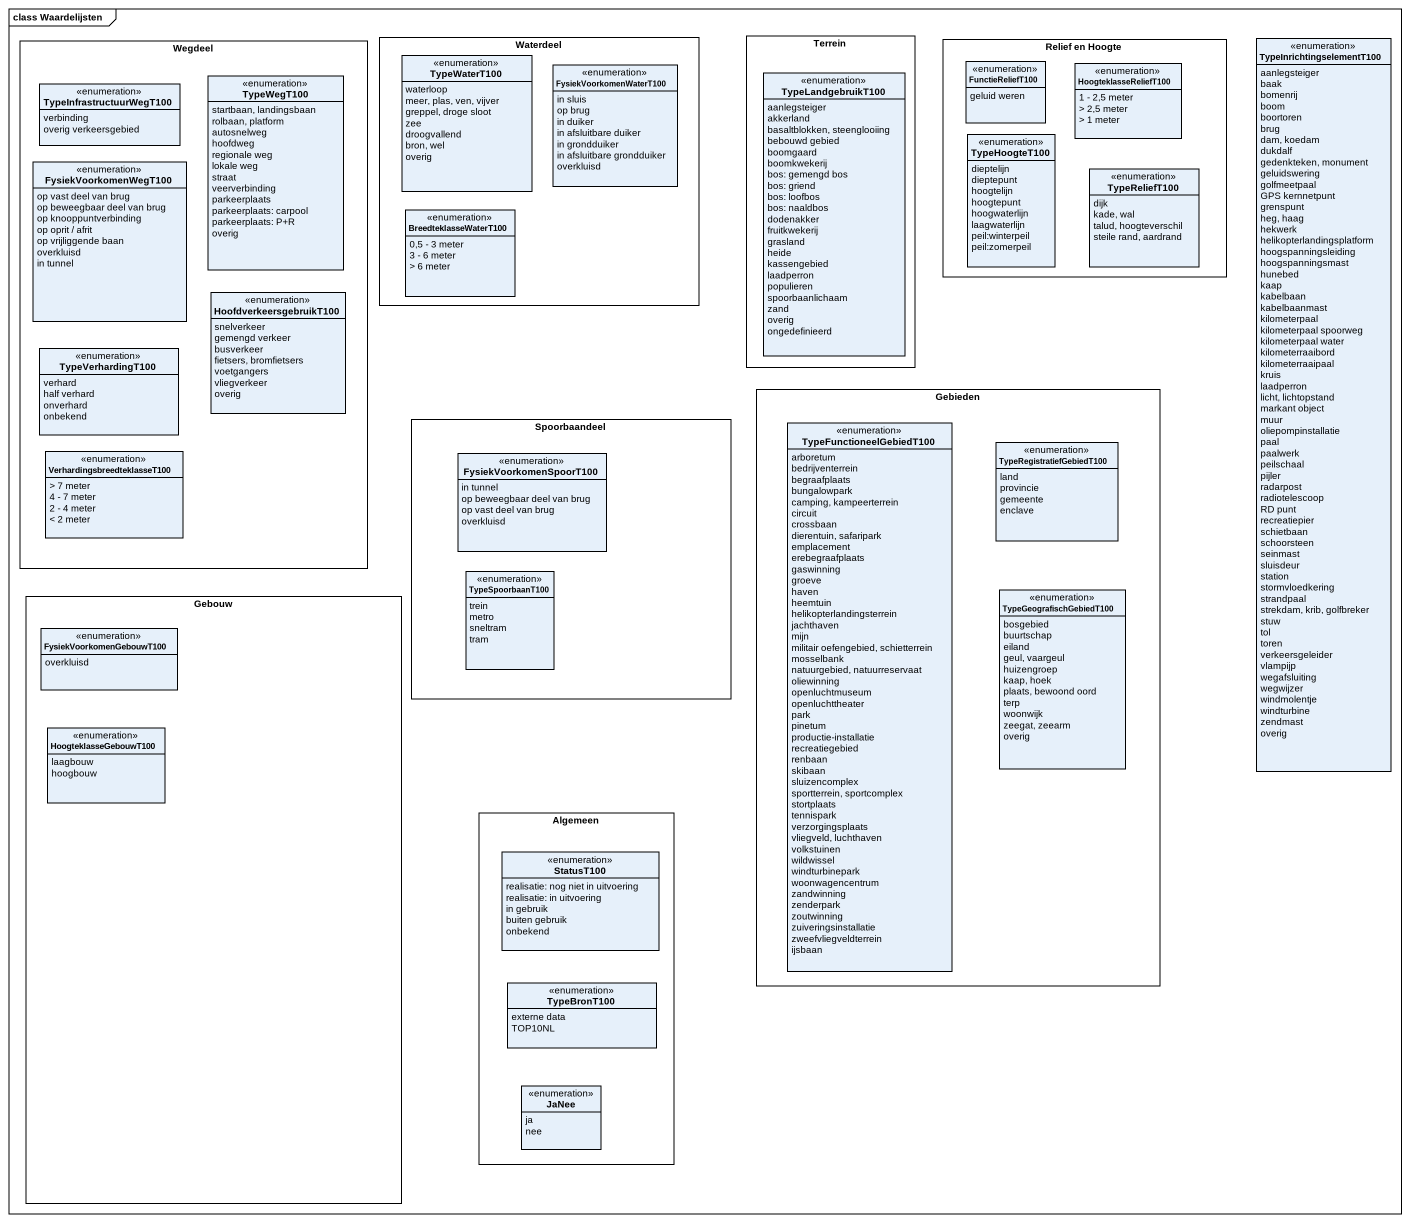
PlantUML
@startuml
mainframe class Waardelijsten
hide circle
hide empty members
rectangle Wegdeel {
  enum TypeWegT100 {
    startbaan, landingsbaan
    rolbaan, platform
    autosnelweg
    hoofdweg
    regionale weg
    lokale weg
    straat
    veerverbinding
    parkeerplaats
    parkeerplaats: carpool
    parkeerplaats: P+R
    overig
  }
  enum TypeInfrastructuurWegT100 {
    verbinding
    overig verkeersgebied
  }
  enum FysiekVoorkomenWegT100 {
    op vast deel van brug
    op beweegbaar deel van brug
    op knooppuntverbinding
    op oprit / afrit
    op vrijliggende baan
    overkluisd
    in tunnel
  }
  enum HoofdverkeersgebruikT100 {
    snelverkeer
    gemengd verkeer
    busverkeer
    fietsers, bromfietsers
    voetgangers
    vliegverkeer
    overig
  }
  enum TypeVerhardingT100 {
    verhard
    half verhard
    onverhard
    onbekend
  }
  enum VerhardingsbreedteklasseT100 {
    > 7 meter
    4 - 7 meter
    2 - 4 meter
    < 2 meter
  }
}
rectangle Waterdeel {
  enum TypeWaterT100 {
    waterloop
    meer, plas, ven, vijver
    greppel, droge sloot
    zee
    droogvallend
    bron, wel
    overig
  }
  enum FysiekVoorkomenWaterT100 {
    in sluis
    op brug
    in duiker
    in afsluitbare duiker
    in grondduiker
    in afsluitbare grondduiker
    overkluisd
  }
  enum BreedteklasseWaterT100 {
    0,5 - 3 meter
    3 - 6 meter
    > 6 meter
  }
}
rectangle Terrein {
  enum TypeLandgebruikT100 {
    aanlegsteiger
    akkerland
    basaltblokken, steenglooiing
    bebouwd gebied
    boomgaard
    boomkwekerij
    bos: gemengd bos
    bos: griend
    bos: loofbos
    bos: naaldbos
    dodenakker
    fruitkwekerij
    grasland
    heide
    kassengebied
    laadperron
    populieren
    spoorbaanlichaam
    zand
    overig
    ongedefinieerd
  }
}
rectangle "Relief en Hoogte" as Relief_en_Hoogte {
  enum FunctieReliefT100 {
    geluid weren
  }
  enum HoogteklasseReliefT100 {
    1 - 2,5 meter
    > 2,5 meter
    > 1 meter
  }
  enum TypeHoogteT100 {
    dieptelijn
    dieptepunt
    hoogtelijn
    hoogtepunt
    hoogwaterlijn
    laagwaterlijn
    peil:winterpeil
    peil:zomerpeil
  }
  enum TypeReliefT100 {
    dijk
    kade, wal
    talud, hoogteverschil
    steile rand, aardrand
  }
}
enum TypeInrichtingselementT100 {
  aanlegsteiger
  baak
  bomenrij
  boom
  boortoren
  brug
  dam, koedam
  dukdalf
  gedenkteken, monument
  geluidswering
  golfmeetpaal
  GPS kernnetpunt
  grenspunt
  heg, haag
  hekwerk
  helikopterlandingsplatform
  hoogspanningsleiding
  hoogspanningsmast
  hunebed
  kaap
  kabelbaan
  kabelbaanmast
  kilometerpaal
  kilometerpaal spoorweg
  kilometerpaal water
  kilometerraaibord
  kilometerraaipaal
  kruis
  laadperron
  licht, lichtopstand
  markant object
  muur
  oliepompinstallatie
  paal
  paalwerk
  peilschaal
  pijler
  radarpost
  radiotelescoop
  RD punt
  recreatiepier
  schietbaan
  schoorsteen
  seinmast
  sluisdeur
  station
  stormvloedkering
  strandpaal
  strekdam, krib, golfbreker
  stuw
  tol
  toren
  verkeersgeleider
  vlampijp
  wegafsluiting
  wegwijzer
  windmolentje
  windturbine
  zendmast
  overig
}
rectangle Gebieden {
  enum TypeFunctioneelGebiedT100 {
    arboretum
    bedrijventerrein
    begraafplaats
    bungalowpark
    camping, kampeerterrein
    circuit
    crossbaan
    dierentuin, safaripark
    emplacement
    erebegraafplaats
    gaswinning
    groeve
    haven
    heemtuin
    helikopterlandingsterrein
    jachthaven
    mijn
    militair oefengebied, schietterrein
    mosselbank
    natuurgebied, natuurreservaat
    oliewinning
    openluchtmuseum
    openluchttheater
    park
    pinetum
    productie-installatie
    recreatiegebied
    renbaan
    skibaan
    sluizencomplex
    sportterrein, sportcomplex
    stortplaats
    tennispark
    verzorgingsplaats
    vliegveld, luchthaven
    volkstuinen
    wildwissel
    windturbinepark
    woonwagencentrum
    zandwinning
    zenderpark
    zoutwinning
    zuiveringsinstallatie
    zweefvliegveldterrein
    ijsbaan
  }
  enum TypeRegistratiefGebiedT100 {
    land
    provincie
    gemeente
    enclave
  }
  enum TypeGeografischGebiedT100 {
    bosgebied
    buurtschap
    eiland
    geul, vaargeul
    huizengroep
    kaap, hoek
    plaats, bewoond oord
    terp
    woonwijk
    zeegat, zeearm
    overig
  }
}
rectangle Spoorbaandeel {
  enum FysiekVoorkomenSpoorT100 {
    in tunnel
    op beweegbaar deel van brug
    op vast deel van brug
    overkluisd
  }
  enum TypeSpoorbaanT100 {
    trein
    metro
    sneltram
    tram
  }
}
rectangle Gebouw {
  enum FysiekVoorkomenGebouwT100 {
    overkluisd
  }
  enum HoogteklasseGebouwT100 {
    laagbouw
    hoogbouw
  }
}
rectangle Algemeen {
  enum StatusT100 {
    realisatie: nog niet in uitvoering
    realisatie: in uitvoering
    in gebruik
    buiten gebruik
    onbekend
  }
  enum TypeBronT100 {
    externe data
    TOP10NL
  }
  enum JaNee <<enumeration>> {
    ja
    nee
  }
}
@enduml
